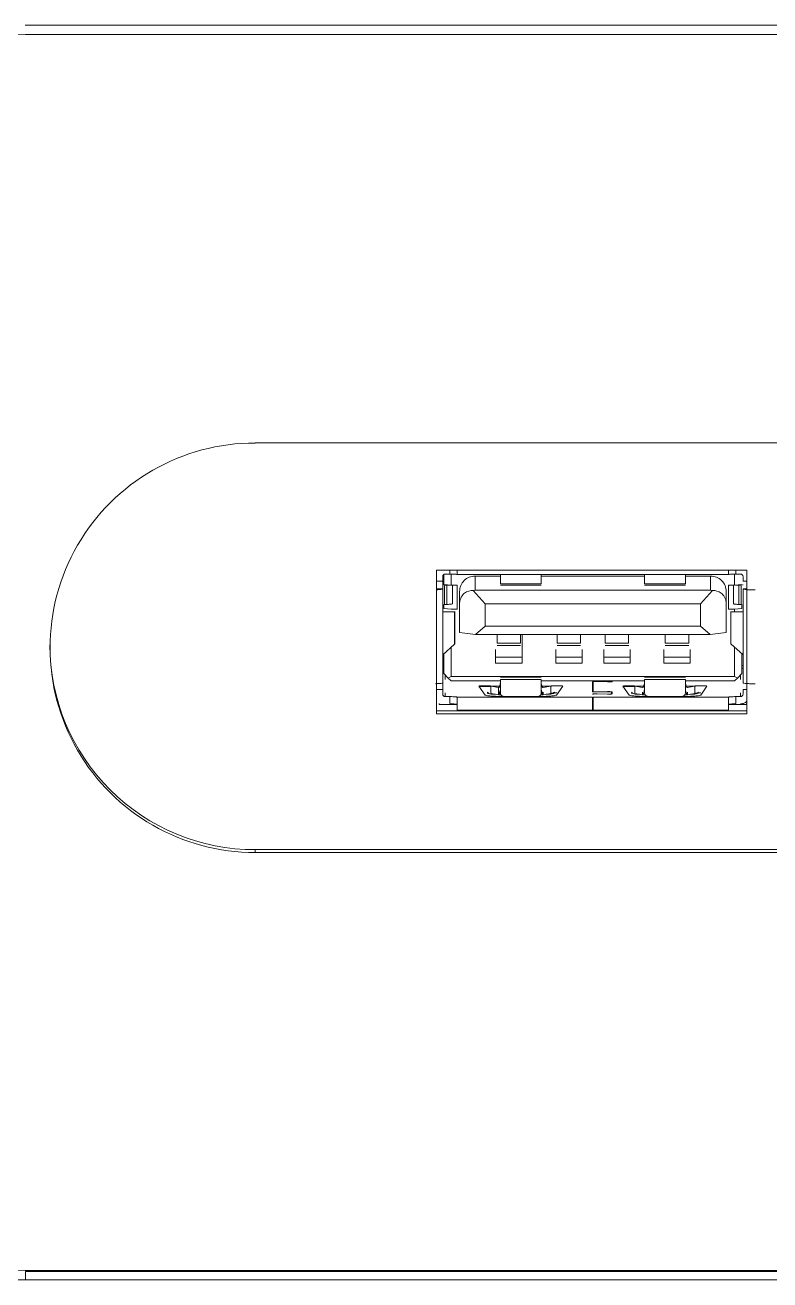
# Model space of a CAD drawing. Header units: millimetres. Extents: x 117 to 4973, y 109 to 3302.
# Drawn here: x 1662.9 to 1693.9, y 2876.9 to 2929.2 of the extents above; entities that cross this region are included whole.
import ezdxf

# ---------------------------------------------------------------- set-up
doc = ezdxf.new("R2010")
doc.units = ezdxf.units.MM
doc.layers.add('ZANO_R', color=7, linetype='Continuous', lineweight=0)

msp = doc.modelspace()

# ---------------------------------------------------------------- linework, layer by layer
at = {"layer": 'ZANO_R'}
for p, q in [((1769.074, 2929.159), (1662.911, 2929.159)), ((1662.926, 2928.762), (1769.089, 2928.762)), ((1759.492, 2911.763), (1672.492, 2911.763)), ((1692.952, 2906.473), (1680.032, 2906.473)), ((1680.032, 2906.473), (1680.032, 2900.492)), ((1680.299, 2906.008), (1680.032, 2906.008)), ((1680.299, 2906.207), (1680.299, 2906.008)), ((1680.349, 2905.869), (1680.349, 2906.292)), ((1680.599, 2906.307), (1680.399, 2906.307)), ((1680.599, 2906.473), (1680.599, 2906.307)), ((1680.649, 2905.846), (1680.649, 2906.306)), ((1692.199, 2906.283), (1680.899, 2906.283)), ((1681.649, 2905.634), (1681.649, 2906.225)), ((1682.686, 2906.225), (1681.649, 2906.225)), ((1682.697, 2906.14), (1682.699, 2906.14)), ((1682.699, 2906.283), (1682.699, 2905.896)), ((1684.399, 2906.283), (1684.399, 2905.896)), ((1684.399, 2906.14), (1684.4, 2906.14)), ((1688.686, 2906.225), (1684.411, 2906.225)), ((1688.696, 2906.14), (1688.699, 2906.14)), ((1688.699, 2906.283), (1688.699, 2905.896)), ((1690.399, 2906.283), (1690.399, 2905.896)), ((1690.399, 2906.14), (1690.402, 2906.14)), ((1691.449, 2906.225), (1690.411, 2906.225)), ((1691.449, 2906.225), (1691.449, 2905.634)), ((1692.449, 2906.306), (1692.449, 2905.846)), ((1692.499, 2906.473), (1692.499, 2906.307)), ((1692.699, 2906.307), (1692.499, 2906.307)), ((1692.799, 2906.207), (1692.799, 2906.008)), ((1692.952, 2906.008), (1692.799, 2906.008)), ((1692.952, 2900.492), (1692.952, 2906.473)), ((1680.299, 2905.685), (1680.032, 2905.685)), ((1680.299, 2905.857), (1680.324, 2905.858)), ((1680.299, 2905.685), (1680.299, 2901.777)), ((1680.649, 2905.846), (1680.349, 2905.869)), ((1680.474, 2905.838), (1680.374, 2905.833)), ((1680.374, 2905.833), (1680.374, 2905.036)), ((1680.474, 2905.838), (1680.474, 2905.04)), ((1680.899, 2905.846), (1680.649, 2905.846)), ((1680.699, 2905.071), (1680.699, 2905.846)), ((1680.899, 2905.846), (1680.899, 2904.849)), ((1680.999, 2905.577), (1680.999, 2905.063)), ((1681.571, 2905.628), (1681.649, 2905.634)), ((1681.571, 2905.628), (1682.067, 2905.067)), ((1691.449, 2905.634), (1681.649, 2905.634)), ((1682.697, 2905.84), (1684.401, 2905.84)), ((1684.399, 2905.896), (1682.699, 2905.896)), ((1688.697, 2905.84), (1690.4, 2905.84)), ((1690.399, 2905.896), (1688.699, 2905.896)), ((1691.526, 2905.628), (1691.03, 2905.067)), ((1691.449, 2905.634), (1691.526, 2905.628)), ((1692.099, 2905.577), (1692.099, 2905.063)), ((1692.449, 2905.846), (1692.199, 2905.846)), ((1692.199, 2905.846), (1692.199, 2904.849)), ((1692.399, 2905.071), (1692.399, 2905.846)), ((1692.749, 2905.869), (1692.449, 2905.846)), ((1692.724, 2905.833), (1692.624, 2905.838)), ((1692.624, 2905.04), (1692.624, 2905.838)), ((1692.724, 2905.036), (1692.724, 2905.833)), ((1692.774, 2905.858), (1692.799, 2905.857)), ((1692.799, 2905.685), (1692.799, 2901.777)), ((1692.952, 2905.685), (1692.799, 2905.685)), ((1680.349, 2905.034), (1680.349, 2904.873)), ((1680.474, 2905.04), (1680.374, 2905.036)), ((1680.999, 2905.063), (1680.999, 2903.876)), ((1691.03, 2905.067), (1682.067, 2905.067)), ((1682.067, 2904.13), (1682.067, 2905.067)), ((1691.03, 2905.067), (1691.03, 2904.13)), ((1692.099, 2903.876), (1692.099, 2905.063)), ((1692.724, 2905.036), (1692.624, 2905.04)), ((1692.749, 2905.034), (1692.749, 2904.873)), ((1680.498, 2904.737), (1680.295, 2904.738)), ((1680.793, 2904.733), (1680.299, 2904.738)), ((1680.349, 2904.873), (1680.649, 2904.849)), ((1680.498, 2904.737), (1680.793, 2904.733)), ((1680.595, 2904.736), (1680.587, 2904.736)), ((1680.649, 2904.849), (1680.899, 2904.849)), ((1680.79, 2904.739), (1680.793, 2904.733)), ((1680.793, 2903.386), (1680.793, 2904.733)), ((1680.801, 2903.388), (1680.801, 2904.75)), ((1692.199, 2904.849), (1692.449, 2904.849)), ((1692.287, 2904.745), (1692.287, 2903.392)), ((1692.295, 2904.733), (1692.298, 2904.739)), ((1692.295, 2904.733), (1692.59, 2904.737)), ((1692.295, 2904.733), (1692.799, 2904.736)), ((1692.295, 2903.395), (1692.295, 2904.733)), ((1692.749, 2904.873), (1692.449, 2904.849)), ((1692.449, 2904.849), (1692.449, 2904.738)), ((1692.59, 2904.737), (1692.813, 2904.738)), ((1681.667, 2903.786), (1680.999, 2903.876)), ((1682.067, 2904.13), (1681.667, 2903.786)), ((1691.03, 2904.13), (1682.067, 2904.13)), ((1691.431, 2903.786), (1691.03, 2904.13)), ((1692.099, 2903.876), (1691.431, 2903.786)), ((1680.299, 2902.942), (1680.793, 2903.386)), ((1680.793, 2903.386), (1680.79, 2903.41)), ((1691.431, 2903.786), (1681.667, 2903.786)), ((1682.561, 2903.786), (1682.561, 2903.435)), ((1683.536, 2903.435), (1682.561, 2903.435)), ((1683.536, 2903.786), (1683.536, 2903.435)), ((1683.599, 2903.786), (1683.599, 2902.596)), ((1685.061, 2903.786), (1685.061, 2903.435)), ((1686.036, 2903.435), (1685.061, 2903.435)), ((1686.036, 2903.786), (1686.036, 2903.435)), ((1687.061, 2903.786), (1687.061, 2903.435)), ((1688.036, 2903.435), (1687.061, 2903.435)), ((1688.036, 2903.786), (1688.036, 2903.435)), ((1689.561, 2903.786), (1689.561, 2903.435)), ((1690.536, 2903.435), (1689.561, 2903.435)), ((1690.536, 2903.786), (1690.536, 2903.435)), ((1692.298, 2903.418), (1692.295, 2903.395)), ((1692.799, 2902.943), (1692.295, 2903.395)), ((1680.349, 2902.987), (1680.349, 2902.161)), ((1680.649, 2902.038), (1680.649, 2903.257)), ((1682.499, 2903.163), (1682.499, 2902.596)), ((1682.499, 2902.843), (1683.599, 2902.843)), ((1682.559, 2903.326), (1683.538, 2903.326)), ((1684.999, 2903.163), (1684.999, 2902.596)), ((1684.999, 2902.843), (1686.099, 2902.843)), ((1685.059, 2903.326), (1686.038, 2903.326)), ((1686.099, 2903.163), (1686.099, 2902.596)), ((1686.999, 2903.163), (1686.999, 2902.596)), ((1686.999, 2902.843), (1688.099, 2902.843)), ((1687.059, 2903.326), (1688.038, 2903.326)), ((1688.099, 2903.163), (1688.099, 2902.596)), ((1689.499, 2903.163), (1689.499, 2902.596)), ((1689.499, 2902.843), (1690.599, 2902.843)), ((1689.559, 2903.326), (1690.538, 2903.326)), ((1690.599, 2903.163), (1690.599, 2902.596)), ((1692.449, 2903.257), (1692.449, 2902.038)), ((1692.749, 2902.988), (1692.749, 2902.161)), ((1680.349, 2902.5), (1680.299, 2902.5)), ((1680.299, 2902.445), (1680.305, 2902.445)), ((1680.299, 2902.385), (1680.349, 2902.385)), ((1682.499, 2902.596), (1683.599, 2902.596)), ((1684.999, 2902.596), (1686.099, 2902.596)), ((1686.999, 2902.596), (1688.099, 2902.596)), ((1689.499, 2902.596), (1690.599, 2902.596)), ((1692.749, 2902.5), (1692.799, 2902.5)), ((1692.749, 2902.385), (1692.799, 2902.385)), ((1680.529, 2901.967), (1680.349, 2902.161)), ((1680.399, 2902.085), (1680.419, 2902.085)), ((1680.399, 2902.085), (1680.399, 2901.921)), ((1680.649, 2902.038), (1680.529, 2901.967)), ((1680.529, 2901.967), (1680.649, 2901.862)), ((1692.449, 2902.038), (1680.649, 2902.038)), ((1682.699, 2901.862), (1680.649, 2901.862)), ((1684.4, 2902.015), (1682.697, 2902.015)), ((1682.699, 2901.917), (1684.399, 2901.917)), ((1682.699, 2901.917), (1682.699, 2901.35)), ((1684.399, 2901.917), (1684.399, 2901.35)), ((1688.699, 2901.862), (1684.399, 2901.862)), ((1686.539, 2901.82), (1686.539, 2901.411)), ((1686.559, 2901.41), (1686.559, 2901.82)), ((1686.732, 2901.831), (1686.689, 2901.831)), ((1686.689, 2901.83), (1686.726, 2901.829)), ((1686.726, 2901.829), (1687.155, 2901.819)), ((1687.161, 2901.821), (1686.732, 2901.831)), ((1686.732, 2901.831), (1686.732, 2901.829)), ((1687.155, 2901.819), (1687.199, 2901.819)), ((1687.199, 2901.82), (1687.161, 2901.821)), ((1687.329, 2901.862), (1687.329, 2901.83)), ((1687.349, 2901.83), (1687.349, 2901.862)), ((1690.401, 2902.015), (1688.697, 2902.015)), ((1688.699, 2901.917), (1690.399, 2901.917)), ((1688.699, 2901.917), (1688.699, 2901.35)), ((1690.399, 2901.917), (1690.399, 2901.35)), ((1692.449, 2901.862), (1690.399, 2901.862)), ((1692.449, 2902.038), (1692.569, 2901.967)), ((1692.449, 2901.862), (1692.569, 2901.967)), ((1692.569, 2901.967), (1692.749, 2902.161)), ((1692.678, 2902.085), (1692.699, 2902.085)), ((1692.699, 2901.921), (1692.699, 2902.085)), ((1680.032, 2901.502), (1680.299, 2901.502)), ((1680.299, 2901.502), (1680.299, 2901.303)), ((1680.399, 2901.358), (1680.399, 2901.203)), ((1681.801, 2901.637), (1682.057, 2901.27)), ((1682.164, 2901.356), (1682.176, 2901.326)), ((1682.662, 2901.64), (1682.3, 2901.64)), ((1682.614, 2901.578), (1682.3, 2901.64)), ((1682.301, 2901.349), (1682.301, 2901.638)), ((1682.614, 2901.278), (1682.324, 2901.336)), ((1682.366, 2901.302), (1682.493, 2901.302)), ((1682.613, 2901.278), (1682.699, 2901.278)), ((1682.614, 2901.578), (1682.614, 2901.278)), ((1682.697, 2901.519), (1682.695, 2901.747)), ((1682.699, 2901.715), (1682.696, 2901.715)), ((1684.399, 2901.278), (1684.484, 2901.278)), ((1684.4, 2901.519), (1684.402, 2901.747)), ((1684.797, 2901.64), (1684.435, 2901.64)), ((1684.797, 2901.64), (1684.483, 2901.578)), ((1684.483, 2901.386), (1684.483, 2901.278)), ((1684.797, 2901.34), (1684.483, 2901.278)), ((1684.604, 2901.302), (1684.731, 2901.302)), ((1684.797, 2901.64), (1684.797, 2901.34)), ((1684.799, 2901.342), (1684.798, 2901.64)), ((1684.921, 2901.326), (1684.947, 2901.392)), ((1685.04, 2901.27), (1685.296, 2901.637)), ((1686.726, 2901.4), (1686.689, 2901.4)), ((1686.689, 2901.399), (1686.729, 2901.399)), ((1686.729, 2901.32), (1686.689, 2901.321)), ((1686.689, 2901.32), (1686.726, 2901.319)), ((1687.155, 2901.41), (1686.726, 2901.4)), ((1686.726, 2901.319), (1687.155, 2901.309)), ((1686.729, 2901.399), (1687.162, 2901.409)), ((1687.164, 2901.311), (1686.729, 2901.32)), ((1686.729, 2901.32), (1686.729, 2901.319)), ((1687.155, 2901.41), (1687.155, 2901.409)), ((1687.155, 2901.309), (1687.199, 2901.309)), ((1687.199, 2901.31), (1687.164, 2901.311)), ((1687.329, 2901.399), (1687.329, 2901.321)), ((1687.349, 2901.321), (1687.349, 2901.399)), ((1687.801, 2901.637), (1688.057, 2901.27)), ((1688.164, 2901.356), (1688.176, 2901.326)), ((1688.662, 2901.64), (1688.3, 2901.64)), ((1688.614, 2901.578), (1688.3, 2901.64)), ((1688.301, 2901.34), (1688.3, 2901.64)), ((1688.301, 2901.349), (1688.301, 2901.638)), ((1688.614, 2901.278), (1688.301, 2901.34)), ((1688.366, 2901.302), (1688.493, 2901.302)), ((1688.613, 2901.278), (1688.699, 2901.278)), ((1688.614, 2901.386), (1688.614, 2901.278)), ((1688.697, 2901.519), (1688.695, 2901.747)), ((1688.699, 2901.715), (1688.697, 2901.715)), ((1690.4, 2901.715), (1690.399, 2901.715)), ((1690.399, 2901.278), (1690.484, 2901.278)), ((1690.402, 2901.747), (1690.4, 2901.519)), ((1690.797, 2901.64), (1690.435, 2901.64)), ((1690.797, 2901.64), (1690.483, 2901.578)), ((1690.483, 2901.386), (1690.483, 2901.278)), ((1690.483, 2901.278), (1690.773, 2901.336)), ((1690.605, 2901.302), (1690.731, 2901.302)), ((1690.797, 2901.64), (1690.797, 2901.34)), ((1690.799, 2901.342), (1690.798, 2901.64)), ((1690.921, 2901.326), (1690.933, 2901.356)), ((1691.04, 2901.27), (1691.296, 2901.637)), ((1692.699, 2901.203), (1692.699, 2901.358)), ((1692.799, 2901.502), (1692.799, 2901.303)), ((1692.799, 2901.502), (1692.952, 2901.502)), ((1680.149, 2900.882), (1680.149, 2900.914)), ((1680.899, 2900.882), (1680.149, 2900.882)), ((1680.599, 2901.203), (1680.399, 2901.203)), ((1680.599, 2901.203), (1680.599, 2900.914)), ((1686.539, 2901.179), (1680.899, 2901.179)), ((1682.856, 2901.211), (1684.241, 2901.211)), ((1686.559, 2900.882), (1686.539, 2900.882)), ((1692.199, 2901.179), (1686.559, 2901.179)), ((1688.856, 2901.211), (1690.241, 2901.211)), ((1692.949, 2900.882), (1692.199, 2900.882)), ((1692.699, 2901.203), (1692.499, 2901.203)), ((1692.499, 2900.914), (1692.499, 2901.203)), ((1692.949, 2900.914), (1692.949, 2900.882)), ((1680.032, 2900.61), (1692.952, 2900.61)), ((1680.032, 2900.492), (1692.952, 2900.492)), ((1680.899, 2900.61), (1680.899, 2900.642)), ((1680.899, 2900.642), (1686.539, 2900.642)), ((1686.539, 2900.642), (1686.539, 2900.61)), ((1686.559, 2900.642), (1692.199, 2900.642)), ((1686.559, 2900.61), (1686.559, 2900.642)), ((1692.199, 2900.642), (1692.199, 2900.61)), ((1672.492, 2894.716), (1672.492, 2894.834)), ((1672.492, 2894.834), (1759.492, 2894.834)), ((1672.492, 2894.716), (1759.492, 2894.716)), ((1662.911, 2877.32), (1769.074, 2877.32)), ((1662.926, 2877.275), (1662.926, 2876.922)), ((1769.089, 2877.275), (1662.926, 2877.275)), ((1769.089, 2876.922), (1662.926, 2876.922))]:
    msp.add_line(p, q, dxfattribs=at)
at = {"layer": 'ZANO_R', "flags": 128}
for points in [[(1681.801, 2901.638), (1681.82, 2901.646), (1681.874, 2901.652), (1681.955, 2901.656), (1682.051, 2901.658), (1682.146, 2901.656), (1682.228, 2901.652), (1682.282, 2901.646), (1682.301, 2901.638), (1682.282, 2901.631), (1682.228, 2901.624), (1682.146, 2901.62), (1682.051, 2901.619), (1681.955, 2901.62), (1681.874, 2901.624), (1681.82, 2901.631), (1681.801, 2901.638)], [(1687.801, 2901.638), (1687.82, 2901.646), (1687.874, 2901.652), (1687.955, 2901.656), (1688.051, 2901.658), (1688.146, 2901.656), (1688.228, 2901.652), (1688.282, 2901.646), (1688.301, 2901.638), (1688.282, 2901.631), (1688.228, 2901.624), (1688.146, 2901.62), (1688.051, 2901.619), (1687.955, 2901.62), (1687.874, 2901.624), (1687.82, 2901.631), (1687.801, 2901.638)]]:
    msp.add_lwpolyline(points, dxfattribs=at)
at = {"layer": 'ZANO_R'}
for centre, radius, start, end in [((1662.919, 2908.735), 20.027, 89.9817, 138.2708), ((1672.472, 2903.239), 8.523, 89.8632, 270.1368), ((1672.478, 2903.369), 8.536, 180.0815, 270.0953), ((1662.904, 2897.346), 20.027, 221.729, 270.0184), ((1662.919, 2896.949), 20.027, 221.7285, 270.0182)]:
    msp.add_arc(centre, radius, start, end, dxfattribs=at)
for points, knots in [([(1680.899, 2906.478), (1680.899, 2906.452), (1680.899, 2906.371), (1680.899, 2906.292), (1680.899, 2906.286), (1680.899, 2906.283)], [0, 0, 0, 0, 0.199958, 0.599847, 1, 1, 1, 1]), ([(1692.199, 2906.283), (1692.199, 2906.286), (1692.199, 2906.292), (1692.199, 2906.371), (1692.199, 2906.452), (1692.199, 2906.478)], [0, 0, 0, 0, 0.400153, 0.800042, 1, 1, 1, 1]), ([(1680.299, 2906.207), (1680.3, 2906.22), (1680.303, 2906.246), (1680.326, 2906.28), (1680.359, 2906.302), (1680.386, 2906.306), (1680.399, 2906.307)], [0, 0, 0, 0, 0.249916, 0.499801, 0.750083, 1, 1, 1, 1]), ([(1680.299, 2906.008), (1680.299, 2905.968), (1680.299, 2905.889), (1680.299, 2905.785), (1680.299, 2905.708), (1680.299, 2905.693), (1680.299, 2905.685)], [0, 0, 0, 0, 0.249973, 0.500045, 0.749821, 1, 1, 1, 1]), ([(1680.899, 2906.283), (1680.894, 2906.287), (1680.885, 2906.293), (1680.816, 2906.3), (1680.717, 2906.306), (1680.638, 2906.307), (1680.599, 2906.307)], [0, 0, 0, 0, 0.250001, 0.499934, 0.75007, 1, 1, 1, 1]), ([(1681.649, 2906.225), (1681.563, 2906.215), (1681.393, 2906.195), (1681.178, 2906.046), (1681.028, 2905.831), (1681.008, 2905.662), (1680.999, 2905.577)], [0, 0, 0, 0, 0.249946, 0.499949, 0.750007, 1, 1, 1, 1]), ([(1692.099, 2905.577), (1692.089, 2905.662), (1692.069, 2905.831), (1691.919, 2906.046), (1691.704, 2906.195), (1691.534, 2906.215), (1691.449, 2906.225)], [0, 0, 0, 0, 0.249993, 0.500051, 0.750054, 1, 1, 1, 1]), ([(1692.499, 2906.307), (1692.459, 2906.307), (1692.381, 2906.306), (1692.281, 2906.3), (1692.212, 2906.293), (1692.203, 2906.287), (1692.199, 2906.283)], [0, 0, 0, 0, 0.24993, 0.500066, 0.749999, 1, 1, 1, 1]), ([(1692.799, 2906.207), (1692.797, 2906.22), (1692.794, 2906.246), (1692.771, 2906.28), (1692.738, 2906.302), (1692.712, 2906.306), (1692.699, 2906.307)], [0, 0, 0, 0, 0.249916, 0.499801, 0.750083, 1, 1, 1, 1]), ([(1680.299, 2905.685), (1680.291, 2905.68), (1680.275, 2905.67), (1680.173, 2905.658), (1680.074, 2905.653), (1680.032, 2905.651)], [0, 0, 0, 0, 0.365105, 0.730087, 1, 1, 1, 1]), ([(1680.616, 2905.849), (1680.6, 2905.847), (1680.563, 2905.842), (1680.507, 2905.84), (1680.474, 2905.838)], [0, 0, 0, 0, 0.404757, 1, 1, 1, 1]), ([(1680.999, 2905.063), (1681, 2905.094), (1681.002, 2905.154), (1681.026, 2905.257), (1681.085, 2905.391), (1681.266, 2905.592), (1681.445, 2905.613), (1681.571, 2905.628)], [0, 0, 0, 0, 0.066012, 0.128491, 0.239403, 0.467235, 1, 1, 1, 1]), ([(1692.099, 2905.063), (1692.098, 2905.094), (1692.096, 2905.154), (1692.075, 2905.258), (1692.009, 2905.39), (1691.834, 2905.593), (1691.653, 2905.614), (1691.526, 2905.628)], [0, 0, 0, 0, 0.06617, 0.128642, 0.239765, 0.467489, 1, 1, 1, 1]), ([(1692.624, 2905.838), (1692.59, 2905.84), (1692.535, 2905.842), (1692.497, 2905.847), (1692.482, 2905.849)], [0, 0, 0, 0, 0.595243, 1, 1, 1, 1]), ([(1693.299, 2905.646), (1693.233, 2905.647), (1693.102, 2905.648), (1692.937, 2905.657), (1692.821, 2905.67), (1692.806, 2905.68), (1692.799, 2905.685)], [0, 0, 0, 0, 0.2500491, 0.5000585, 0.749987, 1, 1, 1, 1]), ([(1680.699, 2905.071), (1680.696, 2905.068), (1680.69, 2905.062), (1680.642, 2905.053), (1680.571, 2905.046), (1680.506, 2905.042), (1680.474, 2905.04)], [0, 0, 0, 0, 0.2500627, 0.4998384, 0.7498925, 1, 1, 1, 1]), ([(1692.624, 2905.04), (1692.591, 2905.042), (1692.526, 2905.046), (1692.455, 2905.053), (1692.407, 2905.062), (1692.402, 2905.068), (1692.399, 2905.071)], [0, 0, 0, 0, 0.2501075, 0.5001616, 0.7499373, 1, 1, 1, 1]), ([(1692.501, 2904.736), (1692.495, 2904.736), (1692.489, 2904.736), (1692.491, 2904.736), (1692.491, 2904.736)], [0, 0, 0, 0, 0.981632, 1, 1, 1, 1]), ([(1679.999, 2901.742), (1680.053, 2901.744), (1680.164, 2901.749), (1680.276, 2901.762), (1680.291, 2901.772), (1680.299, 2901.777)], [0, 0, 0, 0, 0.321282, 0.660584, 1, 1, 1, 1]), ([(1680.299, 2901.777), (1680.299, 2901.776), (1680.299, 2901.773), (1680.299, 2901.712), (1680.299, 2901.618), (1680.299, 2901.541), (1680.299, 2901.502)], [0, 0, 0, 0, 0.250229, 0.500083, 0.750063, 1, 1, 1, 1]), ([(1686.689, 2901.831), (1686.669, 2901.831), (1686.63, 2901.831), (1686.58, 2901.828), (1686.545, 2901.824), (1686.541, 2901.821), (1686.539, 2901.82)], [0, 0, 0, 0, 0.249987, 0.4998, 0.750197, 1, 1, 1, 1]), ([(1686.559, 2901.82), (1686.561, 2901.821), (1686.564, 2901.824), (1686.594, 2901.827), (1686.638, 2901.829), (1686.672, 2901.83), (1686.689, 2901.83)], [0, 0, 0, 0, 0.24991, 0.500632, 0.750127, 1, 1, 1, 1]), ([(1687.329, 2901.83), (1687.327, 2901.829), (1687.323, 2901.826), (1687.293, 2901.823), (1687.25, 2901.821), (1687.216, 2901.82), (1687.199, 2901.82)], [0, 0, 0, 0, 0.249985, 0.499848, 0.750042, 1, 1, 1, 1]), ([(1687.199, 2901.819), (1687.218, 2901.819), (1687.258, 2901.819), (1687.307, 2901.822), (1687.342, 2901.826), (1687.346, 2901.829), (1687.349, 2901.83)], [0, 0, 0, 0, 0.250346, 0.50032, 0.750036, 1, 1, 1, 1]), ([(1692.799, 2901.777), (1692.806, 2901.772), (1692.821, 2901.762), (1692.937, 2901.749), (1693.102, 2901.74), (1693.233, 2901.739), (1693.299, 2901.738)], [0, 0, 0, 0, 0.250013, 0.4999415, 0.7499509, 1, 1, 1, 1]), ([(1680.299, 2901.303), (1680.3, 2901.289), (1680.303, 2901.263), (1680.326, 2901.23), (1680.359, 2901.207), (1680.386, 2901.204), (1680.399, 2901.203)], [0, 0, 0, 0, 0.249904, 0.499778, 0.750118, 1, 1, 1, 1]), ([(1682.051, 2901.658), (1682.016, 2901.657), (1681.965, 2901.657), (1681.906, 2901.654), (1681.868, 2901.652), (1681.838, 2901.649), (1681.807, 2901.644), (1681.804, 2901.64), (1681.801, 2901.637)], [0, 0, 0, 0, 0.255083, 0.37642, 0.500223, 0.622767, 0.744054, 1, 1, 1, 1]), ([(1682.3, 2901.64), (1682.292, 2901.643), (1682.277, 2901.648), (1682.219, 2901.653), (1682.141, 2901.657), (1682.081, 2901.658), (1682.051, 2901.658)], [0, 0, 0, 0, 0.266502, 0.509749, 0.749108, 1, 1, 1, 1]), ([(1682.057, 2901.27), (1682.074, 2901.262), (1682.107, 2901.246), (1682.294, 2901.227), (1682.553, 2901.213), (1682.755, 2901.212), (1682.856, 2901.211)], [0, 0, 0, 0, 0.249836, 0.49998, 0.749969, 1, 1, 1, 1]), ([(1682.15, 2901.392), (1682.182, 2901.366), (1682.245, 2901.315), (1682.326, 2901.306), (1682.366, 2901.302)], [0, 0, 0, 0, 0.500274, 1, 1, 1, 1]), ([(1682.3, 2901.64), (1682.3, 2901.581), (1682.3, 2901.496), (1682.3, 2901.396), (1682.301, 2901.355), (1682.301, 2901.34)], [0, 0, 0, 0, 0.592375, 0.8502, 1, 1, 1, 1]), ([(1682.695, 2901.747), (1682.682, 2901.697), (1682.655, 2901.595), (1682.628, 2901.584), (1682.614, 2901.578)], [0, 0, 0, 0, 0.499879, 1, 1, 1, 1]), ([(1682.697, 2901.519), (1682.683, 2901.447), (1682.656, 2901.303), (1682.628, 2901.287), (1682.614, 2901.278)], [0, 0, 0, 0, 0.499883, 1, 1, 1, 1]), ([(1682.818, 2901.211), (1682.807, 2901.215), (1682.763, 2901.231), (1682.713, 2901.281), (1682.703, 2901.327), (1682.699, 2901.35)], [0, 0, 0, 0, 0.140354, 0.569989, 1, 1, 1, 1]), ([(1684.241, 2901.211), (1684.342, 2901.212), (1684.545, 2901.213), (1684.803, 2901.227), (1684.99, 2901.246), (1685.023, 2901.262), (1685.04, 2901.27)], [0, 0, 0, 0, 0.250125, 0.500026, 0.750168, 1, 1, 1, 1]), ([(1684.399, 2901.35), (1684.395, 2901.326), (1684.386, 2901.279), (1684.336, 2901.242), (1684.311, 2901.224)], [0, 0, 0, 0, 0.500218, 1, 1, 1, 1]), ([(1684.483, 2901.278), (1684.469, 2901.287), (1684.442, 2901.303), (1684.414, 2901.447), (1684.4, 2901.519)], [0, 0, 0, 0, 0.500125, 1, 1, 1, 1]), ([(1684.483, 2901.578), (1684.47, 2901.584), (1684.442, 2901.595), (1684.415, 2901.697), (1684.402, 2901.747)], [0, 0, 0, 0, 0.499868, 1, 1, 1, 1]), ([(1684.731, 2901.302), (1684.772, 2901.306), (1684.853, 2901.315), (1684.916, 2901.366), (1684.947, 2901.392)], [0, 0, 0, 0, 0.499519, 1, 1, 1, 1]), ([(1685.047, 2901.658), (1685.016, 2901.658), (1684.955, 2901.657), (1684.876, 2901.653), (1684.818, 2901.647), (1684.805, 2901.643), (1684.798, 2901.64)], [0, 0, 0, 0, 0.25025, 0.500202, 0.749756, 1, 1, 1, 1]), ([(1685.047, 2901.359), (1685.016, 2901.358), (1684.956, 2901.358), (1684.878, 2901.354), (1684.82, 2901.349), (1684.806, 2901.344), (1684.799, 2901.342)], [0, 0, 0, 0, 0.250077, 0.500249, 0.750194, 1, 1, 1, 1]), ([(1685.296, 2901.637), (1685.296, 2901.638), (1685.296, 2901.641), (1685.283, 2901.645), (1685.26, 2901.649), (1685.229, 2901.652), (1685.191, 2901.654), (1685.146, 2901.656), (1685.097, 2901.658), (1685.063, 2901.658), (1685.047, 2901.658)], [0, 0, 0, 0, 0.1246023, 0.2500218, 0.3747129, 0.499666, 0.6251175, 0.7499599, 0.874968, 1, 1, 1, 1]), ([(1686.539, 2901.411), (1686.541, 2901.409), (1686.545, 2901.406), (1686.58, 2901.402), (1686.63, 2901.399), (1686.669, 2901.399), (1686.689, 2901.399)], [0, 0, 0, 0, 0.2498942, 0.5003832, 0.7497248, 1, 1, 1, 1]), ([(1686.689, 2901.321), (1686.669, 2901.32), (1686.63, 2901.32), (1686.58, 2901.317), (1686.545, 2901.313), (1686.541, 2901.31), (1686.539, 2901.309)], [0, 0, 0, 0, 0.2503341, 0.5003276, 0.7500392, 1, 1, 1, 1]), ([(1686.689, 2901.4), (1686.672, 2901.4), (1686.638, 2901.4), (1686.595, 2901.402), (1686.564, 2901.406), (1686.561, 2901.408), (1686.559, 2901.41)], [0, 0, 0, 0, 0.249786, 0.500037, 0.749957, 1, 1, 1, 1]), ([(1686.559, 2901.31), (1686.561, 2901.311), (1686.564, 2901.314), (1686.594, 2901.317), (1686.638, 2901.319), (1686.672, 2901.32), (1686.689, 2901.32)], [0, 0, 0, 0, 0.2498665, 0.5006289, 0.7501252, 1, 1, 1, 1]), ([(1687.349, 2901.399), (1687.348, 2901.4), (1687.347, 2901.402), (1687.334, 2901.404), (1687.315, 2901.406), (1687.289, 2901.408), (1687.259, 2901.41), (1687.225, 2901.411), (1687.189, 2901.411), (1687.167, 2901.41), (1687.155, 2901.41)], [0, 0, 0, 0, 0.125408, 0.24976, 0.374922, 0.50005, 0.625201, 0.750066, 0.875009, 1, 1, 1, 1]), ([(1687.162, 2901.409), (1687.172, 2901.409), (1687.191, 2901.409), (1687.222, 2901.409), (1687.251, 2901.408), (1687.277, 2901.407), (1687.299, 2901.406), (1687.316, 2901.403), (1687.326, 2901.401), (1687.328, 2901.4), (1687.329, 2901.399)], [0, 0, 0, 0, 0.124509, 0.249493, 0.3745, 0.499229, 0.624741, 0.749403, 0.874977, 1, 1, 1, 1]), ([(1687.329, 2901.321), (1687.327, 2901.319), (1687.323, 2901.316), (1687.293, 2901.313), (1687.25, 2901.311), (1687.216, 2901.31), (1687.199, 2901.31)], [0, 0, 0, 0, 0.250043, 0.499963, 0.750214, 1, 1, 1, 1]), ([(1687.199, 2901.309), (1687.218, 2901.309), (1687.258, 2901.309), (1687.307, 2901.312), (1687.342, 2901.316), (1687.346, 2901.319), (1687.349, 2901.321)], [0, 0, 0, 0, 0.2503341, 0.5003276, 0.7500392, 1, 1, 1, 1]), ([(1688.051, 2901.658), (1688.016, 2901.657), (1687.965, 2901.657), (1687.906, 2901.654), (1687.868, 2901.652), (1687.838, 2901.649), (1687.807, 2901.644), (1687.804, 2901.64), (1687.801, 2901.637)], [0, 0, 0, 0, 0.254846, 0.3762071, 0.5002576, 0.6226446, 0.7439566, 1, 1, 1, 1]), ([(1688.3, 2901.64), (1688.292, 2901.643), (1688.277, 2901.648), (1688.219, 2901.653), (1688.141, 2901.657), (1688.081, 2901.658), (1688.051, 2901.658)], [0, 0, 0, 0, 0.2665655, 0.5097776, 0.7488228, 1, 1, 1, 1]), ([(1688.057, 2901.27), (1688.074, 2901.262), (1688.107, 2901.246), (1688.294, 2901.227), (1688.553, 2901.213), (1688.755, 2901.212), (1688.856, 2901.211)], [0, 0, 0, 0, 0.249832, 0.499974, 0.749875, 1, 1, 1, 1]), ([(1688.15, 2901.392), (1688.182, 2901.366), (1688.245, 2901.315), (1688.326, 2901.306), (1688.366, 2901.302)], [0, 0, 0, 0, 0.500933, 1, 1, 1, 1]), ([(1688.695, 2901.747), (1688.682, 2901.697), (1688.655, 2901.595), (1688.628, 2901.584), (1688.614, 2901.578)], [0, 0, 0, 0, 0.499895, 1, 1, 1, 1]), ([(1688.614, 2901.278), (1688.628, 2901.287), (1688.656, 2901.303), (1688.683, 2901.447), (1688.697, 2901.519)], [0, 0, 0, 0, 0.500125, 1, 1, 1, 1]), ([(1688.818, 2901.211), (1688.807, 2901.215), (1688.763, 2901.231), (1688.713, 2901.281), (1688.703, 2901.327), (1688.699, 2901.35)], [0, 0, 0, 0, 0.140354, 0.569989, 1, 1, 1, 1]), ([(1690.241, 2901.211), (1690.342, 2901.212), (1690.545, 2901.213), (1690.803, 2901.227), (1690.99, 2901.246), (1691.023, 2901.262), (1691.04, 2901.27)], [0, 0, 0, 0, 0.250031, 0.50002, 0.750164, 1, 1, 1, 1]), ([(1690.399, 2901.35), (1690.395, 2901.326), (1690.386, 2901.279), (1690.336, 2901.242), (1690.311, 2901.224)], [0, 0, 0, 0, 0.500218, 1, 1, 1, 1]), ([(1690.483, 2901.278), (1690.469, 2901.287), (1690.442, 2901.303), (1690.414, 2901.447), (1690.4, 2901.519)], [0, 0, 0, 0, 0.500117, 1, 1, 1, 1]), ([(1690.483, 2901.578), (1690.47, 2901.584), (1690.442, 2901.595), (1690.415, 2901.697), (1690.402, 2901.747)], [0, 0, 0, 0, 0.499868, 1, 1, 1, 1]), ([(1690.731, 2901.302), (1690.772, 2901.306), (1690.853, 2901.315), (1690.915, 2901.366), (1690.947, 2901.392)], [0, 0, 0, 0, 0.499726, 1, 1, 1, 1]), ([(1691.046, 2901.658), (1691.016, 2901.658), (1690.955, 2901.657), (1690.876, 2901.653), (1690.818, 2901.647), (1690.805, 2901.643), (1690.798, 2901.64)], [0, 0, 0, 0, 0.249982, 0.499988, 0.749797, 1, 1, 1, 1]), ([(1691.046, 2901.359), (1691.016, 2901.358), (1690.956, 2901.358), (1690.879, 2901.354), (1690.82, 2901.349), (1690.806, 2901.344), (1690.799, 2901.342)], [0, 0, 0, 0, 0.249831, 0.500086, 0.750112, 1, 1, 1, 1]), ([(1691.296, 2901.637), (1691.296, 2901.638), (1691.296, 2901.641), (1691.283, 2901.645), (1691.26, 2901.649), (1691.229, 2901.652), (1691.191, 2901.654), (1691.146, 2901.656), (1691.097, 2901.658), (1691.063, 2901.658), (1691.046, 2901.658)], [0, 0, 0, 0, 0.124585, 0.249914, 0.374587, 0.499702, 0.624914, 0.749995, 0.874986, 1, 1, 1, 1]), ([(1692.699, 2901.203), (1692.712, 2901.204), (1692.738, 2901.207), (1692.771, 2901.23), (1692.794, 2901.263), (1692.797, 2901.289), (1692.799, 2901.303)], [0, 0, 0, 0, 0.249882, 0.500222, 0.750096, 1, 1, 1, 1]), ([(1680.599, 2901.203), (1680.638, 2901.202), (1680.717, 2901.202), (1680.816, 2901.196), (1680.885, 2901.189), (1680.894, 2901.182), (1680.899, 2901.179)], [0, 0, 0, 0, 0.249933, 0.50006, 0.749996, 1, 1, 1, 1]), ([(1680.899, 2900.88), (1680.894, 2900.883), (1680.885, 2900.889), (1680.816, 2900.897), (1680.717, 2900.903), (1680.638, 2900.903), (1680.599, 2900.904)], [0, 0, 0, 0, 0.2499764, 0.499885, 0.7499954, 1, 1, 1, 1]), ([(1680.899, 2901.179), (1680.899, 2901.167), (1680.899, 2901.141), (1680.899, 2901.013), (1680.899, 2900.839), (1680.899, 2900.707), (1680.899, 2900.642)], [0, 0, 0, 0, 0.250099, 0.500155, 0.750024, 1, 1, 1, 1]), ([(1686.539, 2901.179), (1686.539, 2901.167), (1686.539, 2901.141), (1686.539, 2901.013), (1686.539, 2900.839), (1686.539, 2900.707), (1686.539, 2900.642)], [0, 0, 0, 0, 0.250099, 0.500155, 0.750024, 1, 1, 1, 1]), ([(1686.559, 2901.179), (1686.559, 2901.167), (1686.559, 2901.141), (1686.559, 2901.013), (1686.559, 2900.839), (1686.559, 2900.707), (1686.559, 2900.642)], [0, 0, 0, 0, 0.250099, 0.500155, 0.750024, 1, 1, 1, 1]), ([(1692.199, 2901.179), (1692.203, 2901.182), (1692.212, 2901.189), (1692.281, 2901.196), (1692.381, 2901.202), (1692.459, 2901.202), (1692.499, 2901.203)], [0, 0, 0, 0, 0.250004, 0.49994, 0.750067, 1, 1, 1, 1]), ([(1692.199, 2901.179), (1692.199, 2901.167), (1692.199, 2901.141), (1692.199, 2901.013), (1692.199, 2900.839), (1692.199, 2900.707), (1692.199, 2900.642)], [0, 0, 0, 0, 0.250099, 0.500155, 0.750024, 1, 1, 1, 1]), ([(1692.499, 2900.904), (1692.459, 2900.903), (1692.381, 2900.903), (1692.281, 2900.897), (1692.212, 2900.889), (1692.203, 2900.883), (1692.199, 2900.88)], [0, 0, 0, 0, 0.2500046, 0.500115, 0.7500236, 1, 1, 1, 1]), ([(1692.949, 2900.999), (1692.918, 2900.974), (1692.845, 2900.917), (1692.752, 2900.908), (1692.699, 2900.904)], [0, 0, 0, 0, 0.427468, 1, 1, 1, 1])]:
    msp.add_open_spline(points, degree=3, knots=knots, dxfattribs=at)

doc.saveas('drawing.dxf')
